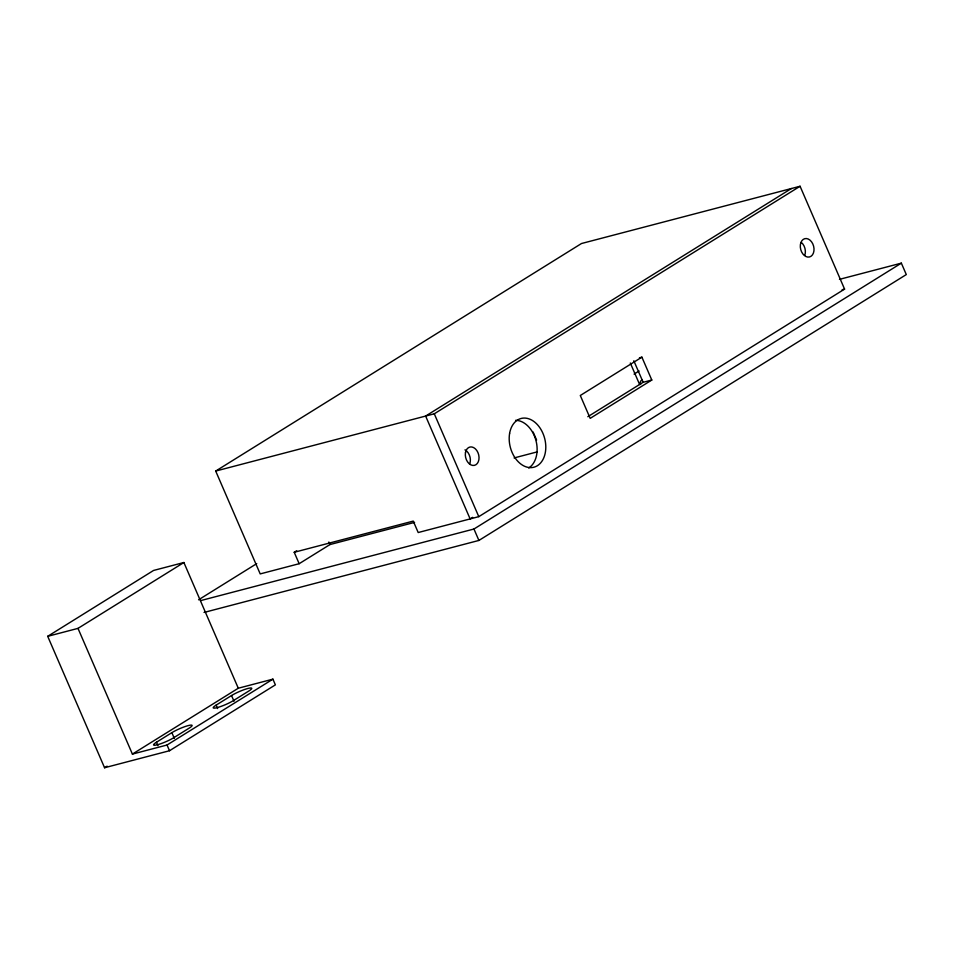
<?xml version="1.0" encoding="UTF-8"?>
<svg xmlns="http://www.w3.org/2000/svg" width="954" height="954" viewBox="0 0 954 954"><rect width="100%" height="100%" fill="white"/><g stroke="black" fill="none" stroke-linecap="round" stroke-linejoin="round"><path stroke-width="1.43" d="M299.162 563.707L260.203 573.914L215.699 471.061L581.487 243.52L800.072 186.257L844.576 289.11L478.789 516.651L418.198 532.535L413.249 521.099L294.214 552.283L299.162 563.707L329.965 544.555L414.585 522.387M47.7 636.318L153.582 570.444L183.883 562.514L238.285 688.228L272.916 679.153L275.384 684.865L169.502 750.738L104.57 767.743L47.7 636.318L78.001 628.376L183.883 562.514M791.415 188.522L425.627 416.063L470.131 518.928L472.671 517.342M215.699 471.061L434.285 413.797L800.072 186.257M198.575 599.792L256.733 563.611M294.214 552.283L296.682 550.744M641.899 357.166L580.294 395.493L590.192 418.353L651.797 380.026L641.899 357.166L639.43 357.822M634.076 374.111L639.108 370.987M587.819 416.707L643.139 382.292L651.797 380.026M200.531 600.638L473.959 529.017L901.351 263.149L906.3 274.573L478.908 540.441L204.037 612.444M104.57 767.743L107.098 766.169M78.001 628.376L132.403 754.089L238.285 688.228M156.456 742.248L171.863 732.66A12.593 1.908 -23.4 0 1 188.212 725.6A12.593 1.908 -23.4 0 1 189.178 728.129L173.771 737.704A12.593 1.908 -23.4 0 1 157.41 744.764A12.593 1.908 -23.4 0 1 156.456 742.248L157.947 745.67M216.141 705.113L231.536 695.538A12.593 1.908 -23.4 0 1 247.897 688.478A12.593 1.908 -23.4 0 1 248.851 691.006L233.456 700.582A12.593 1.908 -23.4 0 1 217.095 707.641A12.593 1.908 -23.4 0 1 216.141 705.113L217.619 708.548M132.403 754.089L167.033 745.014L272.916 679.153M839.472 279.355L901.351 263.149M842.108 289.766L844.576 289.11M514.099 457.944L536.971 451.946M633.826 360.779L643.139 382.292M630.308 363.009L639.621 384.522M533.107 432.007L536.601 440.068M434.285 413.797L478.789 516.651M473.959 529.017L478.908 540.441M328.868 542.015L329.965 544.555M231.536 695.538L234.016 701.25M171.863 732.66L174.332 738.372M167.033 745.014L169.502 750.738M464.98 449.859A9.445 6.654 75.3 0 1 469.618 464.085M801.348 242.411A9.445 6.654 75.3 0 1 804.759 255.338M515.589 420.332A25.198 17.732 75.3 0 1 535.862 440.176A25.198 17.732 75.3 0 1 528.719 467.973M640.611 384.545A3.148 2.218 75.3 0 1 642.436 380.276M800.907 242.566A9.445 6.654 75.3 0 0 807.823 257.079A9.445 6.654 75.3 0 0 812.748 243.795A9.445 6.654 75.3 0 0 800.907 242.566M465.469 452.673A9.445 6.654 75.3 0 0 474.269 465.397A9.445 6.654 75.3 0 0 476.797 450.503A9.445 6.654 75.3 0 0 465.469 452.673M509.603 433.462A25.198 17.732 75.3 0 0 533.059 467.412A25.198 17.732 75.3 0 0 539.809 427.678A25.198 17.732 75.3 0 0 509.603 433.462"/></g></svg>
